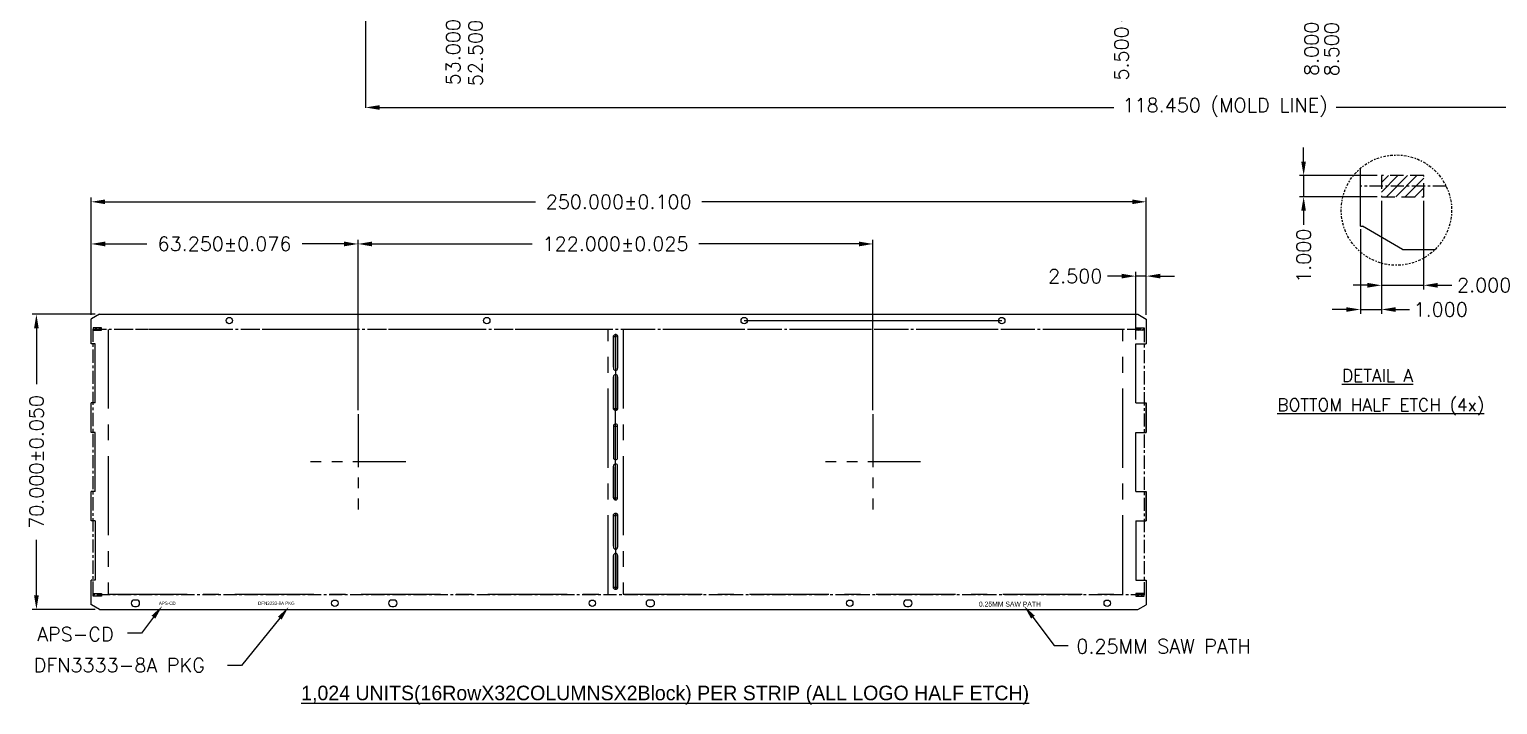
# Model space of a CAD drawing. Extents: x -251 to -90, y -161 to -25.
# Drawn here: x -250.7 to -146.3, y -160.8 to -112.8 of the extents above; entities that cross this region are included whole.
import ezdxf
from ezdxf.enums import TextEntityAlignment as Align

# ---------------------------------------------------------------- set-up
doc = ezdxf.new("R2010")
doc.units = 0
doc.header["$LTSCALE"] = 0.15
doc.header["$MEASUREMENT"] = 0
doc.header["$PDSIZE"] = 0.2
doc.linetypes.add('CENTER', pattern=[2, 1.25, -0.25, 0.25, -0.25])
doc.linetypes.add('HIDDEN', pattern=[9.525, 6.35, -3.175])
for name, color, linetype in [('1', 7, 'Continuous'), ('1D', 4, 'Continuous'), ('2D', 4, 'Continuous'), ('HATCH', 4, 'Continuous')]:
    doc.layers.add(name, color=color, linetype=linetype)
doc.styles.add('SIMPLEX', font='SIMPLEX')
doc.dimstyles.new('0.1', dxfattribs={"dimtxt": 0.1, "dimasz": 0.1, "dimexe": 0.03, "dimexo": 0.03, "dimgap": 0.03, "dimtad": 0, "dimdec": 3, "dimzin": 1, "dimdsep": 46, "dimtxsty": 'SIMPLEX', "dimcen": 0, "dimclrd": 256, "dimclre": 256, "dimclrt": 256, "dimadec": 0, "dimazin": 1, "dimtm": 1.25, "dimtfac": 1, "dimtdec": 3, "dimtmove": 0, "dimatfit": 0, "dimfxl": 1, "dimtolj": 1, "dimtzin": 0, "dimlwd": -1, "dimlwe": -1, "dimarcsym": 1})
doc.dimstyles.new('1.0', dxfattribs={"dimtxt": 1, "dimasz": 1, "dimexe": 0.3, "dimexo": 0.3, "dimgap": 0.3, "dimtad": 0, "dimdec": 3, "dimzin": 1, "dimdsep": 46, "dimtxsty": 'SIMPLEX', "dimcen": 0, "dimclrd": 256, "dimclre": 256, "dimclrt": 256, "dimadec": 0, "dimazin": 1, "dimtm": 1.25, "dimtfac": 1, "dimtdec": 3, "dimtmove": 0, "dimatfit": 0, "dimfxl": 1, "dimtolj": 1, "dimtzin": 0, "dimlwd": -1, "dimlwe": -1, "dimarcsym": 1})

# ---------------------------------------------------------------- blocks, each defined once
blk = doc.blocks.new('*D1')
at = {"layer": '1D', "transparency": 16777216}
for p, q in [((420.72, -778.44), (420.72, -793.16)), ((539.17, -778.41), (539.17, -793.16)), ((421.72, -793.13), (473.9, -793.13)), ((538.17, -793.13), (489.72, -793.13))]:
    blk.add_line(p, q, dxfattribs=at)
for points in [[(421.72, -792.97), (421.72, -793.3), (420.72, -793.13)], [(538.17, -792.97), (538.17, -793.3), (539.17, -793.13)]]:
    blk.add_solid(points, dxfattribs=at)
at = {"layer": 'Defpoints', "color": 0, "transparency": 16777216}
for p in [(420.72, -778.41), (539.17, -778.38), (539.17, -793.13)]:
    blk.add_point(p, dxfattribs=at)
at = {"layer": '1D', "transparency": 16777216, "insert": (481.81, -793.13), "char_height": 1, "attachment_point": 5, "style": 'SIMPLEX'}
blk.add_mtext('\\A1;118.450 (MOLD LINE)', dxfattribs=at)
blk = doc.blocks.new('*D14')
at = {"layer": '2D', "transparency": 16777216}
for p, q in [((401.22, -807.89), (401.22, -802.54)), ((402.22, -802.84), (405.19, -802.84)), ((419.19, -802.84), (416.22, -802.84)), ((420.19, -814.66), (420.19, -802.54))]:
    blk.add_line(p, q, dxfattribs=at)
for points in [[(402.22, -802.67), (402.22, -803.01), (401.22, -802.84)], [(419.19, -802.67), (419.19, -803.01), (420.19, -802.84)]]:
    blk.add_solid(points, dxfattribs=at)
at = {"layer": 'Defpoints', "color": 0, "transparency": 16777216}
for p in [(420.19, -802.84), (401.22, -808.19), (420.19, -814.96)]:
    blk.add_point(p, dxfattribs=at)
at = {"layer": '2D', "transparency": 16777216, "insert": (410.7, -802.84), "char_height": 1, "attachment_point": 5, "style": 'SIMPLEX'}
blk.add_mtext('\\A1;63.250%%P0.076', dxfattribs=at)
blk = doc.blocks.new('*D15')
at = {"layer": '2D', "transparency": 16777216}
for p, q in [((420.19, -814.66), (420.19, -802.54)), ((421.19, -802.84), (432.57, -802.84)), ((455.79, -802.84), (444.41, -802.84)), ((456.79, -814.66), (456.79, -802.54))]:
    blk.add_line(p, q, dxfattribs=at)
for points in [[(421.19, -802.67), (421.19, -803.01), (420.19, -802.84)], [(455.79, -802.67), (455.79, -803.01), (456.79, -802.84)]]:
    blk.add_solid(points, dxfattribs=at)
at = {"layer": 'Defpoints', "color": 0, "transparency": 16777216}
for p in [(456.79, -802.84), (420.19, -814.96), (456.79, -814.96)]:
    blk.add_point(p, dxfattribs=at)
at = {"layer": '2D', "transparency": 16777216, "insert": (438.49, -802.84), "char_height": 1, "attachment_point": 5, "style": 'SIMPLEX'}
blk.add_mtext('\\A1;122.000%%P0.025', dxfattribs=at)
blk = doc.blocks.new('*D21')
at = {"layer": '2D', "transparency": 16777216}
blk.add_line((426.95, -781.19), (426.95, -786.43), dxfattribs=at)
at = {"layer": 'Defpoints', "color": 0, "transparency": 16777216}
for p in [(479.95, -747.01), (426.95, -780.89), (426.95, -786.43)]:
    blk.add_point(p, dxfattribs=at)
at = {"layer": '2D', "transparency": 16777216, "insert": (426.95, -789.2), "char_height": 1, "attachment_point": 5, "rotation": 90, "style": 'SIMPLEX'}
blk.add_mtext('\\A1;53.000', dxfattribs=at)
blk = doc.blocks.new('*D22')
at = {"layer": '2D', "transparency": 16777216}
for p, q in [((427.45, -781.19), (427.45, -782.89)), ((427.45, -782.89), (428.54, -784.49)), ((428.54, -784.49), (428.54, -786.49))]:
    blk.add_line(p, q, dxfattribs=at)
at = {"layer": 'Defpoints', "color": 0, "transparency": 16777216}
for p in [(479.95, -747.01), (427.45, -780.89), (428.54, -786.49)]:
    blk.add_point(p, dxfattribs=at)
at = {"layer": '2D', "transparency": 16777216, "insert": (428.54, -789.26), "char_height": 1, "attachment_point": 5, "rotation": 90, "style": 'SIMPLEX'}
blk.add_mtext('\\A1;52.500', dxfattribs=at)
blk = doc.blocks.new('*D23')
at = {"layer": '2D', "transparency": 16777216}
blk.add_line((474.45, -781.19), (474.45, -786.99), dxfattribs=at)
at = {"layer": 'Defpoints', "color": 0, "transparency": 16777216}
for p in [(479.95, -747.01), (474.45, -780.89), (474.45, -786.99)]:
    blk.add_point(p, dxfattribs=at)
at = {"layer": '2D', "transparency": 16777216, "insert": (474.45, -789.29), "char_height": 1, "attachment_point": 5, "rotation": 90, "style": 'SIMPLEX'}
blk.add_mtext('\\A1;5.500', dxfattribs=at)
blk = doc.blocks.new('*D24')
at = {"layer": '2D', "transparency": 16777216}
blk.add_line((487.95, -781.19), (487.95, -786.66), dxfattribs=at)
at = {"layer": 'Defpoints', "color": 0, "transparency": 16777216}
for p in [(479.95, -747.01), (487.95, -780.89), (487.95, -786.66)]:
    blk.add_point(p, dxfattribs=at)
at = {"layer": '2D', "transparency": 16777216, "insert": (487.95, -788.96), "char_height": 1, "attachment_point": 5, "rotation": 90, "style": 'SIMPLEX'}
blk.add_mtext('\\A1;8.000', dxfattribs=at)
blk = doc.blocks.new('*D25')
at = {"layer": '2D', "transparency": 16777216}
for p, q in [((488.45, -781.19), (488.45, -782.89)), ((488.45, -782.89), (489.39, -784.69)), ((489.39, -784.69), (489.39, -786.69))]:
    blk.add_line(p, q, dxfattribs=at)
at = {"layer": 'Defpoints', "color": 0, "transparency": 16777216}
for p in [(479.95, -747.01), (488.45, -780.89), (489.39, -786.69)]:
    blk.add_point(p, dxfattribs=at)
at = {"layer": '2D', "transparency": 16777216, "insert": (489.39, -788.99), "char_height": 1, "attachment_point": 5, "rotation": 90, "style": 'SIMPLEX'}
blk.add_mtext('\\A1;8.500', dxfattribs=at)
blk = doc.blocks.new('*D26')
at = {"layer": '2D', "transparency": 16777216}
blk.add_line((535.45, -781.19), (535.45, -786.61), dxfattribs=at)
at = {"layer": 'Defpoints', "color": 0, "transparency": 16777216}
for p in [(479.95, -747.01), (535.45, -780.89), (535.45, -786.61)]:
    blk.add_point(p, dxfattribs=at)
at = {"layer": '2D', "transparency": 16777216, "insert": (535.45, -789.38), "char_height": 1, "attachment_point": 5, "rotation": 90, "style": 'SIMPLEX'}
blk.add_mtext('\\A1;55.500', dxfattribs=at)
blk = doc.blocks.new('*D70')
at = {"layer": 'Defpoints', "color": 0, "transparency": 16777216}
for p in [(492.93, -797.98), (487.4, -799.48), (492.93, -799.48)]:
    blk.add_point(p, dxfattribs=at)
at = {"layer": 'HATCH', "transparency": 16777216}
for p, q in [((487.4, -796.98), (487.4, -795.98)), ((492.63, -797.98), (487.1, -797.98)), ((487.4, -797.98), (487.4, -799.48)), ((492.63, -799.48), (487.1, -799.48)), ((487.4, -800.48), (487.4, -801.48))]:
    blk.add_line(p, q, dxfattribs=at)
for points in [[(487.23, -796.98), (487.56, -796.98), (487.4, -797.98)], [(487.23, -800.48), (487.56, -800.48), (487.4, -799.48)]]:
    blk.add_solid(points, dxfattribs=at)
at = {"layer": 'HATCH', "transparency": 16777216, "insert": (487.4, -803.68), "char_height": 1, "attachment_point": 5, "rotation": 90, "style": 'SIMPLEX'}
blk.add_mtext('\\A1;1.000', dxfattribs=at)
blk = doc.blocks.new('*D72')
at = {"layer": 'Defpoints', "color": 0, "transparency": 16777216}
for p in [(492.93, -799.48), (491.43, -801.5), (492.93, -807.5)]:
    blk.add_point(p, dxfattribs=at)
at = {"layer": 'HATCH', "transparency": 16777216}
for p, q in [((492.93, -799.78), (492.93, -807.8)), ((491.43, -801.8), (491.43, -807.8)), ((490.43, -807.5), (489.43, -807.5)), ((491.43, -807.5), (492.93, -807.5)), ((493.93, -807.5), (494.93, -807.5))]:
    blk.add_line(p, q, dxfattribs=at)
for points in [[(490.43, -807.34), (490.43, -807.67), (491.43, -807.5)], [(493.93, -807.34), (493.93, -807.67), (492.93, -807.5)]]:
    blk.add_solid(points, dxfattribs=at)
at = {"layer": 'HATCH', "transparency": 16777216, "insert": (497.14, -807.5), "char_height": 1, "attachment_point": 5, "style": 'SIMPLEX'}
blk.add_mtext('\\A1;1.000', dxfattribs=at)
blk = doc.blocks.new('*D71')
at = {"layer": 'Defpoints', "color": 0, "transparency": 16777216}
for p in [(492.93, -799.48), (495.93, -799.48), (495.93, -805.78)]:
    blk.add_point(p, dxfattribs=at)
at = {"layer": 'HATCH', "transparency": 16777216}
for p, q in [((492.93, -799.78), (492.93, -806.08)), ((495.93, -799.78), (495.93, -806.08)), ((491.93, -805.78), (490.93, -805.78)), ((492.93, -805.78), (495.93, -805.78)), ((496.93, -805.78), (497.93, -805.78))]:
    blk.add_line(p, q, dxfattribs=at)
for points in [[(491.93, -805.61), (491.93, -805.95), (492.93, -805.78)], [(496.93, -805.61), (496.93, -805.95), (495.93, -805.78)]]:
    blk.add_solid(points, dxfattribs=at)
at = {"layer": 'HATCH', "transparency": 16777216, "insert": (500.23, -805.78), "char_height": 1, "attachment_point": 5, "style": 'SIMPLEX'}
blk.add_mtext('\\A1;2.000', dxfattribs=at)

msp = doc.modelspace()

# ---------------------------------------------------------------- hatches: boundary and pattern name
at = {"layer": '1D'}
h = msp.add_hatch(dxfattribs=at)
h.set_pattern_fill('ANSI31', color=256, scale=0.15, style=0)
h.set_pattern_definition([(45, (-189.5376, -48.1922), (-0.3367596, 0.3367596), [])])
h.paths.add_polyline_path([(-151.6022, -123.2187), (-154.6022, -123.2187), (-154.6022, -123.9687), (-151.6022, -123.9687)])
h.paths.add_polyline_path([(-151.6022, -123.9687), (-154.6022, -123.9687), (-154.6022, -124.7187), (-151.6022, -124.7187)])
at = {"layer": '2D'}
h = msp.add_hatch(dxfattribs=at)
h.set_pattern_fill('ANSI31', color=256, scale=1.5, style=0)
h.set_pattern_definition([(45, (-198.08723, -72.3994), (-0.13258252, 0.13258252), [])])
h.paths.add_polyline_path([(-246.1715, -153.1235), (-246.1715, -152.9435), (-245.5715, -152.9435), (-245.5715, -153.1235)])
h.paths.add_polyline_path([(-246.1715, -134.0435), (-246.1715, -134.2235), (-245.5715, -134.2235), (-245.5715, -134.0435)])
h.paths.add_polyline_path([(-171.4715, -153.1235), (-171.4715, -152.9435), (-172.0715, -152.9435), (-172.0715, -153.1235)])
h.paths.add_polyline_path([(-171.4715, -134.0435), (-171.4715, -134.2235), (-172.0715, -134.2235), (-172.0715, -134.0435)])

# ---------------------------------------------------------------- linework, layer by layer
for p, q in [((-209.1965, -134.6735), (-209.1965, -136.9235)), ((-208.8965, -134.6735), (-208.8965, -136.9235)), ((-209.1965, -139.7735), (-209.1965, -137.5235)), ((-208.8965, -137.5235), (-208.8965, -139.7735)), ((-209.1965, -141.0335), (-209.1965, -143.2835)), ((-208.8965, -143.2835), (-208.8965, -141.0335)), ((-209.1965, -146.1335), (-209.1965, -143.8835)), ((-208.8965, -146.1335), (-208.8965, -143.8835)), ((-209.1965, -147.3935), (-209.1965, -149.6435)), ((-208.8965, -147.3935), (-208.8965, -149.6435)), ((-209.1965, -152.4935), (-209.1965, -150.2435)), ((-208.8965, -150.2435), (-208.8965, -152.4935))]:
    msp.add_line(p, q)
for points in [[(-208.8965, -134.6735, 1), (-209.1965, -134.6735)], [(-209.1965, -137.5235), (-209.1965, -139.7735, 1), (-208.8965, -139.7735), (-208.8965, -137.5235)], [(-208.8965, -137.623), (-208.8965, -139.7735, -1), (-209.1965, -139.7735), (-209.1965, -137.623)], [(-208.8965, -143.1841), (-208.8965, -141.0335, 1), (-209.1965, -141.0335), (-209.1965, -143.1841)], [(-209.1965, -143.9601), (-209.1965, -146.1335, 1), (-208.8965, -146.1335), (-208.8965, -143.9741)], [(-209.1965, -149.567), (-209.1965, -147.3935, -1), (-208.8965, -147.3935), (-208.8965, -149.553)], [(-208.8965, -147.3935, 1), (-209.1965, -147.3935)], [(-209.1965, -150.2435), (-209.1965, -152.4935, 1), (-208.8965, -152.4935), (-208.8965, -150.2435)], [(-208.8965, -150.343), (-208.8965, -152.4935, -1), (-209.1965, -152.4935), (-209.1965, -150.343)]]:
    msp.add_lwpolyline(points, format="xyb")
for centre, start, end in [((-209.0465, -136.9235), 180, 0), ((-209.0465, -137.5235), 0, 180), ((-209.0465, -143.2835), 180, 0), ((-209.0465, -143.8835), 0, 180), ((-209.0465, -149.6435), 180, 0), ((-209.0465, -150.2435), 0, 180)]:
    msp.add_arc(centre, 0.15, start, end)
at = {"layer": '1'}
for p, q in [((-156.1022, -126.8232), (-156.1022, -122.7021)), ((-156.1022, -126.8232), (-155.9522, -126.8232)), ((-153.1022, -128.4687), (-155.9522, -126.8232)), ((-153.1022, -128.4687), (-150.7835, -128.4687)), ((-246.2915, -133.4126), (-246.3215, -133.4126)), ((-246.2915, -153.7545), (-246.3215, -153.7545))]:
    msp.add_line(p, q, dxfattribs=at)
at = {"layer": '1D', "color": 2, "linetype": 'CENTER', "ltscale": 5}
for p, q in [((-156.1022, -123.9687), (-156.1022, -122.7021)), ((-150.0086, -123.9687), (-156.1022, -123.9687)), ((-246.1715, -153.0335), (-246.1715, -134.1335)), ((-246.1715, -134.1335), (-171.4715, -134.1335)), ((-171.4715, -134.1335), (-171.4715, -153.0335)), ((-171.4715, -153.0335), (-246.1715, -153.0335))]:
    msp.add_line(p, q, dxfattribs=at)
at = {"layer": '1D'}
for p, q in [((-246.3215, -133.13), (-246.3215, -124.7833)), ((-245.3215, -125.0833), (-214.7405, -125.0833)), ((-172.3215, -125.0833), (-202.9024, -125.0833)), ((-171.3215, -133.13), (-171.3215, -124.7833)), ((-246.3215, -133.13), (-246.3215, -130.0666)), ((-173.0715, -130.3686), (-174.0715, -130.3686)), ((-172.0715, -134.8835), (-172.0715, -130.0686)), ((-171.3215, -130.3686), (-172.0715, -130.3686)), ((-171.3215, -133.13), (-171.3215, -130.0686)), ((-170.3215, -130.3686), (-169.3215, -130.3686)), ((-246.0215, -133.0835), (-250.5071, -133.0835)), ((-250.2071, -134.0835), (-250.2071, -138.0454)), ((-250.2071, -153.0835), (-250.2071, -149.1216)), ((-246.0215, -154.0835), (-250.5071, -154.0835)), ((-241.8899, -154.6239), (-242.7336, -155.7676)), ((-232.9077, -154.6945), (-235.6335, -158.0751)), ((-179.3787, -154.6239), (-177.8798, -156.6405)), ((-242.7336, -155.7676), (-243.7336, -155.7676)), ((-177.8798, -156.6405), (-176.8798, -156.6405)), ((-235.6335, -158.0751), (-236.6335, -158.0751))]:
    msp.add_line(p, q, dxfattribs=at)
at = {"layer": '1D', "color": 7}
for p, q in [((-246.3215, -135.1835), (-246.3215, -133.4126)), ((-245.7215, -133.0835), (-246.2915, -133.4126)), ((-245.7215, -133.0835), (-171.9215, -133.0835)), ((-171.9215, -133.0835), (-171.3215, -133.43)), ((-171.3215, -133.43), (-171.3215, -135.1835)), ((-246.0215, -135.1835), (-246.3215, -135.1835)), ((-246.0215, -139.3835), (-246.0215, -135.1835)), ((-172.0715, -139.3835), (-172.0715, -135.1835)), ((-172.0715, -135.1835), (-171.3215, -135.1835)), ((-246.3215, -141.4835), (-246.3215, -139.3835)), ((-246.0215, -139.3835), (-246.3215, -139.3835)), ((-172.0715, -139.3835), (-171.3215, -139.3835)), ((-171.3215, -139.3835), (-171.3215, -141.4835)), ((-171.3215, -141.4835), (-171.3215, -139.3835)), ((-246.0215, -141.4835), (-246.3215, -141.4835)), ((-246.0215, -145.6835), (-246.0215, -141.4835)), ((-172.0715, -145.6835), (-172.0715, -141.4835)), ((-172.0715, -141.4835), (-171.3215, -141.4835)), ((-246.3215, -147.7835), (-246.3215, -145.6835)), ((-246.0215, -145.6835), (-246.3215, -145.6835)), ((-172.0715, -145.6835), (-171.3215, -145.6835)), ((-171.3215, -147.7835), (-171.3215, -145.6835)), ((-171.3215, -145.6835), (-171.3215, -147.7835)), ((-246.0215, -147.7835), (-246.3215, -147.7835)), ((-246.0215, -147.7835), (-246.0215, -151.9835)), ((-172.0715, -147.7835), (-172.0715, -151.9835)), ((-172.0715, -147.7835), (-171.3215, -147.7835)), ((-246.3215, -153.7545), (-246.3215, -151.9835)), ((-246.0215, -151.9835), (-246.3215, -151.9835)), ((-172.0715, -151.9835), (-171.3215, -151.9835)), ((-171.3215, -151.9835), (-171.3215, -153.7371)), ((-243.0965, -153.4049), (-243.2465, -153.4049)), ((-224.7965, -153.4049), (-224.9465, -153.4049)), ((-206.4965, -153.4049), (-206.6465, -153.4049)), ((-188.1965, -153.4049), (-188.3465, -153.4049)), ((-245.7215, -154.0835), (-246.2915, -153.7545)), ((-245.7215, -154.0835), (-171.9215, -154.0835)), ((-243.2465, -153.8621), (-243.0965, -153.8621)), ((-224.9465, -153.8621), (-224.7965, -153.8621)), ((-206.6465, -153.8621), (-206.4965, -153.8621)), ((-188.3465, -153.8621), (-188.1965, -153.8621)), ((-171.9215, -154.0835), (-171.3215, -153.7371))]:
    msp.add_line(p, q, dxfattribs=at)
at = {"layer": '1D', "color": 1}
for p, q in [((-209.0465, -134.4635), (-209.0465, -134.5235)), ((-209.1215, -134.6735), (-208.9715, -134.6735)), ((-209.1215, -139.7735), (-208.9715, -139.7735)), ((-209.0465, -140.8745), (-209.0465, -139.8935)), ((-209.1215, -141.0335), (-208.9715, -141.0335)), ((-209.1215, -141.0335), (-208.9715, -141.0335)), ((-209.1215, -146.1335), (-208.9715, -146.1335)), ((-209.1215, -146.1335), (-208.9715, -146.1335)), ((-209.1215, -147.3935), (-208.9715, -147.3935)), ((-209.1215, -147.3935), (-208.9715, -147.3935)), ((-209.1215, -147.3935), (-208.9715, -147.3935)), ((-209.0465, -152.3499), (-209.0465, -152.6372)), ((-209.1215, -152.4935), (-208.9715, -152.4935)), ((-209.1215, -152.4935), (-208.9715, -152.4935)), ((-209.1215, -152.4935), (-208.9715, -152.4935))]:
    msp.add_line(p, q, dxfattribs=at)
at = {"layer": '1D', "linetype": 'CENTER', "ltscale": 20}
for p, q in [((-227.3461, -140.1969), (-227.3461, -146.9714)), ((-190.7461, -140.1969), (-190.7461, -146.9714)), ((-223.9588, -143.5841), (-230.7334, -143.5841)), ((-187.3588, -143.5841), (-194.1334, -143.5841))]:
    msp.add_line(p, q, dxfattribs=at)
at = {"layer": '1D', "color": 4, "linetype": 'HIDDEN'}
for points in [[(-154.6022, -123.2187), (-154.6022, -124.7187), (-151.6022, -124.7187), (-151.6022, -123.2187)], [(-246.1715, -134.0435), (-246.1715, -134.2235), (-245.5715, -134.2235), (-245.5715, -134.0435)], [(-171.4715, -134.0435), (-171.4715, -134.2235), (-172.0715, -134.2235), (-172.0715, -134.0435)], [(-246.1715, -153.1235), (-246.1715, -152.9435), (-245.5715, -152.9435), (-245.5715, -153.1235)], [(-171.4715, -153.1235), (-171.4715, -152.9435), (-172.0715, -152.9435), (-172.0715, -153.1235)]]:
    msp.add_lwpolyline(points, close=True, dxfattribs=at)
at = {"layer": '1D', "color": 1, "linetype": 'CENTER', "ltscale": 30}
for points in [[(-245.114, -152.996), (-209.579, -152.996), (-209.579, -134.171), (-245.114, -134.171)], [(-208.514, -152.996), (-172.979, -152.996), (-172.979, -134.171), (-208.514, -134.171)]]:
    msp.add_lwpolyline(points, close=True, dxfattribs=at)
at = {"layer": '1D', "color": 7}
msp.add_lwpolyline([(-209.1965, -136.847), (-209.1965, -134.6735, -1), (-208.8965, -134.6735), (-208.8965, -136.833)], format="xyb", dxfattribs=at)
at = {"layer": '1D', "color": 2, "linetype": 'CENTER'}
msp.add_circle((-153.5421, -125.677), 3.9248, dxfattribs=at)
at = {"layer": '1D', "color": 7, "ltscale": 2}
for centre in [(-236.4965, -133.5335), (-218.1965, -133.5335), (-199.8965, -133.5335), (-181.5965, -133.5335)]:
    msp.add_circle(centre, 0.2286, dxfattribs=at)
at = {"layer": '1D', "color": 7}
for centre in [(-228.9965, -153.6335), (-210.6965, -153.6335), (-192.3965, -153.6335), (-174.0965, -153.6335)]:
    msp.add_circle(centre, 0.2286, dxfattribs=at)
for centre, start, end in [((-243.2465, -153.6335), 90, 270), ((-243.0965, -153.6335), 270, 90), ((-224.9465, -153.6335), 90, 270), ((-224.7965, -153.6335), 270, 90), ((-206.6465, -153.6335), 90, 270), ((-206.4965, -153.6335), 270, 90), ((-188.3465, -153.6335), 90, 270), ((-188.1965, -153.6335), 270, 90)]:
    msp.add_arc(centre, 0.2286, start, end, dxfattribs=at)
at = {"layer": '1D'}
for points in [[(-245.3215, -124.9166), (-245.3215, -125.2499), (-246.3215, -125.0833)], [(-172.3215, -124.9166), (-172.3215, -125.2499), (-171.3215, -125.0833)], [(-173.0715, -130.2019), (-173.0715, -130.5352), (-172.0715, -130.3686)], [(-170.3215, -130.2019), (-170.3215, -130.5352), (-171.3215, -130.3686)], [(-250.3738, -134.0835), (-250.0405, -134.0835), (-250.2071, -133.0835)], [(-250.3738, -153.0835), (-250.0405, -153.0835), (-250.2071, -154.0835)], [(-242.0207, -154.5206), (-241.27, -153.8392), (-241.7592, -154.7272)], [(-233.0385, -154.5912), (-232.2878, -153.9098), (-232.7769, -154.7978)], [(-179.2479, -154.5206), (-179.9986, -153.8392), (-179.5095, -154.7272)]]:
    msp.add_solid(points, dxfattribs=at)
at = {"layer": '2D', "color": 1}
for p, q in [((-199.8965, -133.5335), (-181.5965, -133.5335)), ((-209.0465, -134.5235), (-209.0465, -139.9235)), ((-209.0465, -146.2835), (-209.0465, -140.8835)), ((-209.0465, -147.2435), (-209.0465, -152.6435))]:
    msp.add_line(p, q, dxfattribs=at)

# ---------------------------------------------------------------- texts
at = {"layer": '1D', "style": 'SIMPLEX'}
for s, p in [('APS-CD', (-250.1538, -156.3263)), ('0.25MM SAW PATH', (-176.2918, -157.1992)), ('DFN3333-8A PKG', (-250.4028, -158.5444))]:
    msp.add_text(s, height=1, dxfattribs=at).set_placement(p)
at = {"layer": '1D', "linetype": 'ByBlock'}
msp.add_text('%%U1,024 UNITS(16RowX32COLUMNSX2Block) PER STRIP (ALL LOGO HALF ETCH)', height=1.037568, dxfattribs=at).set_placement((-205.5195, -160.1457), align=Align.MIDDLE)
at = {"layer": '1D', "attachment_point": 5, "style": 'SIMPLEX'}
for s, insert, char_height in [('\\A1;250.000%%p0.100', (-208.8215, -125.0833), 1), ('\\A1;2.500', (-176.3715, -130.3686), 1), ('{\\LDETAIL A}', (-154.8867, -137.4391, -0.0027), 0.886957), ('{\\LBOTTOM HALF ETCH (4x)}', (-154.6524, -139.6725, -0.0027), 0.886957)]:
    msp.add_mtext(s, dxfattribs=dict(at, insert=insert, char_height=char_height))
at = {"layer": '1D', "insert": (-250.2071, -143.5835), "char_height": 1, "attachment_point": 5, "rotation": 90, "style": 'SIMPLEX'}
msp.add_mtext('\\A1;70.000%%P0.050', dxfattribs=at)
at = {"layer": '1D', "color": 7, "attachment_point": 1}
for s, insert, char_height in [('\\A1;APS-CD', (-241.5018, -153.5227), 0.2286), ('\\A1;DFN3333-8A PKG', (-234.4504, -153.5227), 0.2286), ('\\A1;0.25MM SAW PATH', (-183.2166, -153.5227), 0.35)]:
    msp.add_mtext(s, dxfattribs=dict(at, insert=insert, char_height=char_height))

# ---------------------------------------------------------------- dimensions: what is measured, and where the dimension line sits
at = {"layer": '1D'}
dim = msp.add_linear_dim(base=(-108.3622, -118.3747), p1=(-226.8122, -103.6494), p2=(-108.3622, -103.6244), angle=0, text='<> (MOLD LINE)', dimstyle='0.1', override={"dimtxt": 1, "dimasz": 1}, dxfattribs=at)
dim.commit()
dim.dimension.update_dxf_attribs({"geometry": '*D1', "text_midpoint": (-165.7234, -118.3747), "dimtype": 128, "insert": (-647.5372, 674.7587)})
at = {"layer": '2D'}
for feature_location, offset, picture, middle in [((-220.5872, -106.1304), (0, -5.5364), '*D21', (-220.5872, -114.443)), ((-220.0872, -106.1304), (1.0906, -5.5969), '*D22', (-218.9966, -114.5035)), ((-173.0872, -106.1304), (0, -6.1051), '*D23', (-173.0872, -114.5355)), ((-159.5872, -106.1304), (0, -5.766), '*D24', (-159.5872, -114.1964)), ((-159.0872, -106.1304), (0.9442, -5.7974), '*D25', (-158.1431, -114.2278)), ((-112.0872, -106.1304), (0, -5.7162), '*D26', (-112.0872, -114.6228))]:
    dim = msp.add_ordinate_dim(feature_location=feature_location, offset=offset, dtype=1, origin=(-167.5872, -72.2494), dimstyle='1.0', dxfattribs=at)
    dim.commit()
    dim.dimension.update_dxf_attribs({"geometry": picture, "text_midpoint": middle, "insert": (-647.5372, 674.7587)})
for base, p1, p2, text, picture, middle in [((-227.3461, -128.0807), (-246.3215, -133.43), (-227.3461, -140.1969), '63.250%%P0.076', '*D14', (-236.8338, -128.0807)), ((-190.7461, -128.0807), (-227.3461, -140.1969), (-190.7461, -140.1969), '122.000%%P0.025', '*D15', (-209.0461, -128.0807))]:
    dim = msp.add_linear_dim(base=base, p1=p1, p2=p2, angle=0, text=text, dimstyle='1.0', dxfattribs=at)
    dim.commit()
    dim.dimension.update_dxf_attribs({"geometry": picture, "text_midpoint": middle, "insert": (-647.5372, 674.7587)})
at = {"layer": 'HATCH'}
for base, p1, p2, angle, text, picture, middle in [((-160.1417, -124.7187), (-154.6022, -123.2187), (-154.6022, -124.7187), 90, '1.000', '*D70', (-160.1417, -128.9234)), ((-154.6022, -132.7452), (-156.1022, -126.7366), (-154.6022, -124.7187), 360, '1.000', '*D72', (-150.3974, -132.7452)), ((-151.6022, -131.0227), (-154.6022, -124.7187), (-151.6022, -124.7187), 360, '2.000', '*D71', (-147.3022, -131.0227))]:
    dim = msp.add_linear_dim(base=base, p1=p1, p2=p2, angle=angle, text=text, dimstyle='1.0', dxfattribs=at)
    dim.commit()
    dim.dimension.update_dxf_attribs({"geometry": picture, "text_midpoint": middle, "insert": (-647.5372, 674.7587)})

doc.saveas('drawing.dxf')
